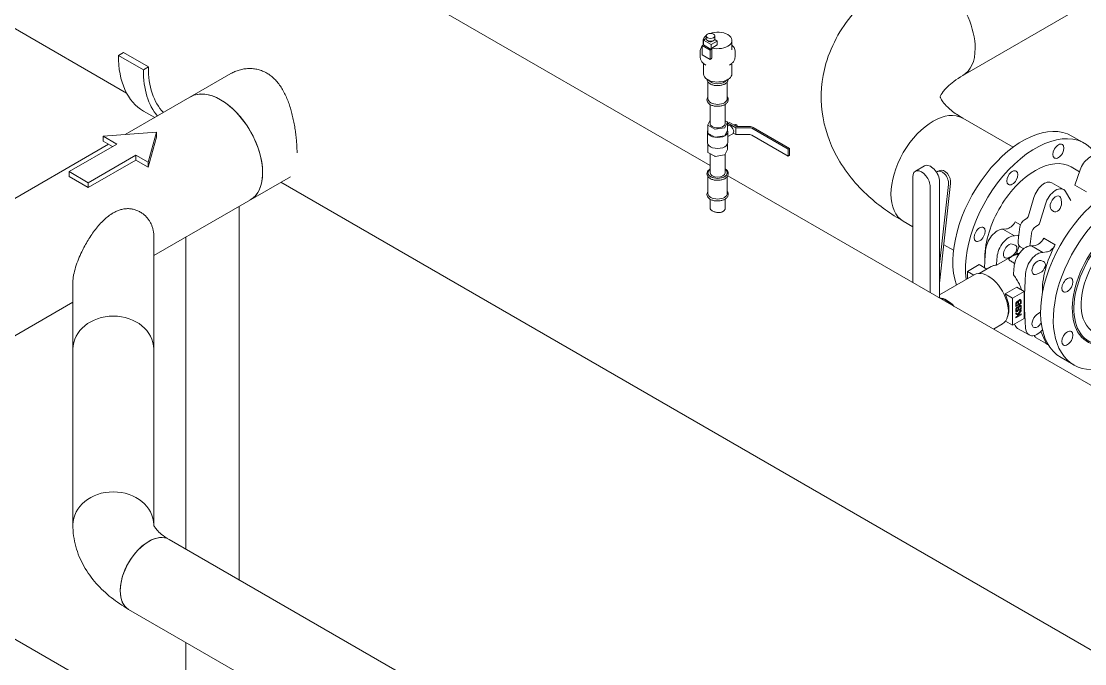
# Model space of a CAD drawing. Header units: millimetres. Extents: x -312439 to 477422, y -331570 to 212570.
# Drawn here: x 411860 to 412781, y 108706 to 109262 of the extents above; entities that cross this region are included whole.
import ezdxf

# ---------------------------------------------------------------- set-up
doc = ezdxf.new("R2010")
doc.units = ezdxf.units.MM

msp = doc.modelspace()

# ---------------------------------------------------------------- linework, layer by layer
at = {"color": 0, "linetype": 'Continuous', "lineweight": 0, "extrusion": (8.40036e-17, 0.816497, 0.57735)}
for p, q in [((411864.38, 109479.065), (412456.671, 109137.105)), ((412675.457, 109214.978), (412774.448, 109272.131)), ((411847.902, 109259.607), (411951.625, 109199.723)), ((412453.331, 109249.287), (412453.331, 109246.771)), ((412460.81, 109249.287), (412460.81, 109246.771)), ((412450.9, 109241.489), (412449.874, 109240.897)), ((412449.874, 109240.897), (412449.874, 109232.802)), ((412456.632, 109236.995), (412449.874, 109240.897)), ((412450.775, 109245.39), (412450.775, 109241.417)), ((412453.331, 109247.146), (412450.9, 109245.743)), ((412450.9, 109245.743), (412450.9, 109241.489)), ((412457.659, 109241.84), (412450.9, 109245.743)), ((412457.659, 109237.587), (412450.9, 109241.489)), ((412462.869, 109244.849), (412457.659, 109241.84)), ((412457.659, 109241.84), (412457.659, 109237.587)), ((412458.313, 109238.798), (412462.869, 109241.428)), ((412462.869, 109244.849), (412460.643, 109246.134)), ((412462.869, 109241.428), (412462.869, 109244.849)), ((412475.611, 109245.39), (412475.611, 109237.321)), ((411948.781, 109234.896), (411944.451, 109232.396)), ((411944.451, 109232.396), (411966.103, 109219.896)), ((411948.781, 109234.896), (411970.433, 109222.396)), ((412448.136, 109236.22), (412448.136, 109230.835)), ((412449.874, 109232.802), (412456.632, 109228.9)), ((412457.659, 109237.587), (412456.632, 109236.995)), ((412456.632, 109236.995), (412456.632, 109228.9)), ((412458.313, 109230.728), (412458.313, 109238.798)), ((412478.251, 109236.22), (412478.251, 109230.835)), ((411966.103, 109219.896), (411970.433, 109222.396)), ((412450.872, 109225.563), (412450.872, 109216.468)), ((412452.902, 109223.875), (412451.005, 109225.451)), ((412456.632, 109228.9), (412457.517, 109229.411)), ((412473.485, 109223.875), (412475.382, 109225.451)), ((412475.514, 109225.563), (412475.514, 109216.468)), ((411950.377, 109163.81), (412041.821, 109216.605)), ((412454.834, 109194.81), (412454.834, 109209.425)), ((412471.553, 109194.81), (412471.553, 109209.425)), ((411966.254, 109184.205), (411975.979, 109178.591)), ((412456.671, 109189.941), (412456.671, 109173.382)), ((412469.715, 109189.941), (412469.715, 109173.382)), ((412456.671, 109176.405), (412454.721, 109172.204)), ((412469.51, 109169.916), (412471.665, 109174.56)), ((412471.551, 109174.807), (412469.715, 109175.867)), ((412471.68, 109174.627), (412471.68, 109167.626)), ((412675.457, 109178.006), (412718.916, 109152.915)), ((411977.402, 109165.831), (411931.337, 109162.386)), ((411970.377, 109139.846), (411977.402, 109165.831)), ((411977.402, 109165.831), (411977.402, 109161.559)), ((412454.423, 109166.382), (412454.423, 109156.881)), ((412454.706, 109172.138), (412454.706, 109165.137)), ((412454.836, 109171.957), (412460.725, 109168.557)), ((412461.152, 109168.491), (412469.197, 109169.735)), ((412471.665, 109167.56), (412469.51, 109162.916)), ((412472.325, 109171.484), (412471.68, 109171.111)), ((412471.964, 109166.382), (412471.964, 109156.881)), ((412472.157, 109173.604), (412473.434, 109174.341)), ((412478.831, 109169.75), (412472.157, 109173.604)), ((412472.157, 109171.386), (412472.157, 109173.604)), ((412479.579, 109170.793), (412473.434, 109174.341)), ((412477.703, 109172.417), (412476.892, 109172.345)), ((412478.718, 109171.291), (412477.907, 109172.3)), ((412478.535, 109172.47), (412478.013, 109172.168)), ((412490.934, 109169.75), (412478.831, 109169.75)), ((412478.831, 109163.85), (412478.831, 109169.75)), ((412490.934, 109170.793), (412479.579, 109170.793)), ((412524.208, 109151.131), (412492.682, 109169.332)), ((412525.485, 109151.869), (412493.96, 109170.07)), ((411931.337, 109162.386), (411943.082, 109155.605)), ((411931.337, 109162.386), (411931.337, 109158.114)), ((411931.337, 109158.114), (411939.383, 109153.469)), ((411970.377, 109135.575), (411977.402, 109161.559)), ((412460.725, 109161.557), (412454.836, 109164.957)), ((412469.197, 109162.735), (412461.152, 109161.491)), ((412476.291, 109164.614), (412471.964, 109162.116)), ((412478.831, 109163.85), (412476.753, 109165.05)), ((412490.934, 109163.85), (412478.831, 109163.85)), ((412524.208, 109145.231), (412492.682, 109163.432)), ((412780.931, 109156.25), (412769.932, 109162.6)), ((411775.5, 109062.844), (411935.925, 109155.466)), ((411943.082, 109155.605), (411901.806, 109131.774)), ((412454.706, 109155.604), (412454.706, 109148.637)), ((412454.836, 109148.456), (412460.725, 109145.056)), ((412456.671, 109147.396), (412456.671, 109130.792)), ((412469.51, 109146.415), (412471.665, 109151.059)), ((412471.68, 109155.604), (412471.68, 109151.126)), ((412524.208, 109151.131), (412525.485, 109151.869)), ((412524.208, 109145.231), (412524.208, 109151.131)), ((412525.485, 109151.869), (412525.485, 109145.968)), ((411918.415, 109122.185), (411959.691, 109146.016)), ((411918.415, 109117.913), (411959.691, 109141.744)), ((411959.691, 109146.016), (411959.691, 109141.744)), ((411959.691, 109146.016), (411970.377, 109139.846)), ((411959.691, 109141.744), (411970.377, 109135.575)), ((411970.377, 109139.846), (411970.377, 109135.575)), ((412461.152, 109144.99), (412469.197, 109146.234)), ((412469.715, 109146.858), (412469.715, 109130.792)), ((412525.485, 109145.968), (412524.208, 109145.231)), ((411901.806, 109131.774), (411918.415, 109122.185)), ((411901.806, 109131.774), (411901.806, 109127.502)), ((412454.834, 109130.739), (412454.834, 109130.792)), ((412471.553, 109130.739), (412471.553, 109130.792)), ((412634.345, 109132.124), (412642.361, 109136.752)), ((412653.587, 109131.977), (412655.475, 109132.769)), ((412776.438, 109131.619), (412769.143, 109135.831)), ((412777.041, 109133.346), (412772.45, 109120.179)), ((411901.806, 109127.502), (411918.415, 109117.913)), ((411918.415, 109122.185), (411918.415, 109117.913)), ((411975.08, 109059.061), (412093.352, 109127.345)), ((412085.17, 109122.621), (412793.23, 108713.822)), ((412454.834, 109112.844), (412454.834, 109127.459)), ((412471.553, 109112.844), (412471.553, 109127.459)), ((412472.042, 109128.231), (413938.16, 108281.767)), ((412632.126, 109035.807), (412632.126, 109127.218)), ((412655.298, 109022.429), (412655.298, 109123.096)), ((412655.298, 109035.212), (412664.853, 109121.363)), ((412662.965, 109120.571), (412655.298, 109051.445)), ((412762.566, 109116.333), (412752.606, 109122.083)), ((412782.409, 109114.428), (412772.45, 109120.179)), ((412647.282, 109118.468), (412647.282, 109027.056)), ((412764.347, 109114.517), (412768.938, 109106.651)), ((412048.946, 109101.707), (412048.946, 108778.413)), ((412456.671, 109107.976), (412456.671, 109100.134)), ((412469.715, 109107.976), (412469.715, 109100.134)), ((412736.913, 109109.261), (412732.22, 109093.538)), ((412742.18, 109087.788), (412746.873, 109103.511)), ((412760.516, 109107.997), (412760.899, 109104.631)), ((412753.958, 109097.304), (412752.033, 109099.042)), ((412623.923, 109088.747), (412632.126, 109084.011)), ((412725.32, 109085.769), (412720.787, 109088.387)), ((412730.221, 109090.845), (412728.693, 109089.962)), ((412738.652, 109084.212), (412740.181, 109085.095)), ((411975.08, 109076.489), (411975.08, 108825.963)), ((412003.016, 109075.189), (412003.016, 108804.931)), ((412713.232, 109082.214), (412710.167, 109081.904)), ((412720.127, 109076.154), (412710.167, 109081.904)), ((412723.191, 109076.464), (412720.127, 109076.154)), ((412723.746, 109074.902), (412723.37, 109071.456)), ((412755.429, 109068.386), (412745.469, 109074.136)), ((412658.99, 109068.501), (412667.383, 109063.656)), ((412718.254, 109069.038), (412720.722, 109068.239)), ((412728.101, 109064.938), (412725.043, 109066.704)), ((412733.534, 109067.575), (412733.706, 109069.151)), ((412737.915, 109067.963), (412734.85, 109067.654)), ((412744.81, 109061.903), (412734.85, 109067.654)), ((412704.596, 109050.847), (412722.146, 109060.98)), ((412717.847, 109058.565), (412714.741, 109057.214)), ((412747.874, 109062.213), (412744.81, 109061.903)), ((412689.557, 109051.263), (412679.408, 109045.403)), ((412696.244, 109047.402), (412689.557, 109051.263)), ((412689.7, 109043.624), (412700.101, 109049.629)), ((412742.937, 109054.787), (412745.405, 109053.988)), ((412685.263, 109042.477), (412655.298, 109025.176)), ((412679.408, 109039.096), (412679.408, 109045.403)), ((412679.408, 109045.403), (412684.87, 109042.25)), ((412742.53, 109044.314), (412739.424, 109042.963)), ((411905.083, 109036.076), (411905.083, 108825.963)), ((412722.255, 109031.753), (412712.105, 109025.893)), ((412718.478, 109022.214), (412728.627, 109028.073)), ((412728.627, 109028.073), (412722.255, 109031.753)), ((412728.627, 109028.073), (412728.627, 109004.635)), ((411827.033, 108973.586), (411905.083, 109018.648)), ((412712.105, 109025.893), (412718.478, 109022.214)), ((412718.478, 109022.214), (412718.478, 108998.775)), ((412721.276, 109017.752), (412721.363, 109018.001)), ((412721.363, 109018.001), (412721.471, 109018.263)), ((412721.471, 109018.263), (412721.492, 109018.3)), ((412721.492, 109018.3), (412721.622, 109018.55)), ((412721.622, 109018.55), (412721.773, 109018.761)), ((412721.773, 109018.761), (412721.945, 109018.961)), ((412721.902, 109017.989), (412722.139, 109018.4)), ((412721.945, 109018.961), (412722.118, 109019.135)), ((412722.118, 109019.135), (412722.312, 109019.272)), ((412722.139, 109018.4), (412722.312, 109018.574)), ((412722.312, 109019.272), (412722.593, 109019.434)), ((412722.312, 109018.574), (412722.506, 109018.711)), ((412722.506, 109018.711), (412722.7, 109018.799)), ((412722.593, 109019.434), (412722.765, 109019.484)), ((412722.7, 109018.799), (412722.873, 109018.799)), ((412722.765, 109019.484), (412722.938, 109019.509)), ((412722.873, 109018.799), (412723.002, 109018.724)), ((412722.938, 109019.509), (412723.089, 109019.471)), ((412723.002, 109018.724), (412723.089, 109018.649)), ((412723.089, 109019.471), (412723.218, 109019.422)), ((412723.089, 109018.649), (412723.154, 109018.487)), ((412723.154, 109018.487), (412723.175, 109018.275)), ((412723.175, 109018.275), (412723.197, 109016.743)), ((412723.218, 109019.422), (412723.326, 109019.284)), ((412723.326, 109019.284), (412723.369, 109019.21)), ((412723.369, 109019.21), (412723.456, 109019.484)), ((412723.456, 109019.484), (412723.671, 109019.957)), ((412723.671, 109019.957), (412723.801, 109020.156)), ((412723.714, 109018.811), (412723.758, 109019.06)), ((412723.714, 109017.042), (412723.714, 109018.811)), ((412723.758, 109019.06), (412723.801, 109019.284)), ((412723.801, 109020.156), (412723.952, 109020.343)), ((412723.801, 109019.284), (412723.887, 109019.484)), ((412723.887, 109019.484), (412723.995, 109019.671)), ((412723.952, 109020.343), (412724.124, 109020.518)), ((412723.995, 109019.671), (412724.124, 109019.82)), ((412724.124, 109020.518), (412724.47, 109020.767)), ((412724.124, 109019.82), (412724.297, 109019.995)), ((412724.297, 109019.995), (412724.513, 109020.119)), ((412724.47, 109020.767), (412724.858, 109020.941)), ((412724.513, 109020.119), (412724.707, 109020.206)), ((412724.707, 109020.206), (412724.901, 109020.244)), ((412724.858, 109020.941), (412725.031, 109020.966)), ((412724.901, 109020.244), (412725.052, 109020.206)), ((412725.031, 109020.966), (412725.203, 109020.941)), ((412725.052, 109020.206), (412725.182, 109020.107)), ((412725.182, 109020.107), (412725.246, 109019.945)), ((412725.203, 109020.941), (412725.354, 109020.904)), ((412725.246, 109019.945), (412725.29, 109019.745)), ((412725.29, 109019.745), (412725.29, 109017.977)), ((412725.354, 109020.904), (412725.419, 109020.891)), ((412725.419, 109020.891), (412725.57, 109020.804)), ((412725.57, 109020.804), (412725.678, 109020.667)), ((412725.678, 109020.667), (412725.743, 109020.505)), ((412725.743, 109020.505), (412725.786, 109020.331)), ((412725.786, 109020.331), (412725.807, 109020.219)), ((412725.807, 109020.219), (412725.807, 109017.578)), ((412725.807, 109017.578), (412721.212, 109014.9)), ((412721.212, 109017.291), (412721.233, 109017.528)), ((412721.212, 109014.9), (412721.212, 109017.291)), ((412721.233, 109017.528), (412721.276, 109017.752)), ((412721.255, 109008.547), (412721.233, 109009.406)), ((412721.233, 109009.406), (412723.11, 109008.323)), ((412721.236, 109011.996), (412721.258, 109012.257)), ((412721.236, 109011.423), (412721.236, 109011.996)), ((412721.258, 109011.323), (412721.236, 109011.423)), ((412721.258, 109012.257), (412721.279, 109012.494)), ((412721.312, 109011.13), (412721.258, 109011.323)), ((412721.279, 109012.494), (412721.344, 109012.731)), ((412721.344, 109011.036), (412721.312, 109011.13)), ((412721.344, 109012.731), (412721.366, 109012.843)), ((412721.409, 109010.874), (412721.344, 109011.036)), ((412721.366, 109012.843), (412721.43, 109013.067)), ((412721.495, 109010.75), (412721.409, 109010.874)), ((412721.43, 109013.067), (412721.474, 109013.179)), ((412721.474, 109013.179), (412721.603, 109013.478)), ((412721.603, 109010.638), (412721.495, 109010.75)), ((412721.603, 109013.478), (412721.711, 109013.677)), ((412721.786, 109010.557), (412721.603, 109010.638)), ((412721.711, 109013.677), (412721.905, 109013.951)), ((412721.732, 109012.407), (412721.711, 109012.045)), ((412721.711, 109012.045), (412721.732, 109011.834)), ((412721.73, 109017.266), (412721.773, 109017.516)), ((412721.73, 109017.142), (412721.73, 109017.266)), ((412721.751, 109015.909), (412721.73, 109017.142)), ((412721.776, 109012.656), (412721.732, 109012.407)), ((412721.732, 109011.834), (412721.808, 109011.553)), ((412723.197, 109016.743), (412721.751, 109015.909)), ((412721.773, 109017.516), (412721.816, 109017.74)), ((412721.84, 109012.892), (412721.776, 109012.656)), ((412721.937, 109010.532), (412721.786, 109010.557)), ((412721.808, 109011.553), (412721.894, 109011.416)), ((412721.816, 109017.74), (412721.902, 109017.989)), ((412721.948, 109013.154), (412721.84, 109012.892)), ((412721.894, 109011.416), (412722.013, 109011.31)), ((412721.905, 109013.951), (412722.186, 109014.238)), ((412722.099, 109010.538), (412721.937, 109010.532)), ((412722.034, 109013.304), (412721.948, 109013.154)), ((412722.013, 109011.31), (412722.164, 109011.248)), ((412722.25, 109013.602), (412722.034, 109013.304)), ((412722.283, 109010.582), (412722.099, 109010.538)), ((412722.164, 109011.248), (412722.509, 109011.335)), ((412722.186, 109014.238), (412722.358, 109014.387)), ((412722.423, 109013.777), (412722.25, 109013.602)), ((412722.488, 109010.675), (412722.283, 109010.582)), ((412722.358, 109014.387), (412722.531, 109014.512)), ((412722.639, 109013.926), (412722.423, 109013.777)), ((412722.682, 109010.787), (412722.488, 109010.675)), ((412722.509, 109011.335), (412722.757, 109011.541)), ((412722.531, 109014.512), (412722.639, 109014.574)), ((412722.639, 109014.574), (412722.639, 109013.926)), ((412722.951, 109011.005), (412722.682, 109010.787)), ((412722.757, 109011.541), (412722.941, 109011.809)), ((412722.941, 109011.809), (412722.995, 109011.94)), ((412723.103, 109011.167), (412722.951, 109011.005)), ((412722.995, 109011.94), (412723.081, 109012.214)), ((412723.081, 109012.214), (412723.113, 109012.357)), ((412723.307, 109011.447), (412723.103, 109011.167)), ((412723.11, 109008.323), (412725.829, 109012.084)), ((412723.113, 109012.357), (412723.502, 109014.275)), ((412723.372, 109011.56), (412723.307, 109011.447)), ((412723.48, 109011.784), (412723.372, 109011.56)), ((412723.566, 109012.02), (412723.48, 109011.784)), ((412723.502, 109014.275), (412723.534, 109014.394)), ((412723.534, 109014.394), (412723.653, 109014.761)), ((412725.829, 109011.287), (412723.542, 109008.123)), ((412723.61, 109012.145), (412723.566, 109012.02)), ((412723.836, 109013.247), (412723.61, 109012.145)), ((412723.653, 109014.761), (412723.847, 109015.11)), ((412725.29, 109017.977), (412723.714, 109017.042)), ((412723.998, 109014.063), (412723.836, 109013.247)), ((412723.847, 109015.11), (412724.063, 109015.421)), ((412724.084, 109014.375), (412723.998, 109014.063)), ((412724.063, 109015.421), (412724.235, 109015.596)), ((412724.181, 109014.63), (412724.084, 109014.375)), ((412724.289, 109014.842), (412724.181, 109014.63)), ((412724.235, 109015.596), (412724.527, 109015.851)), ((412724.419, 109015.016), (412724.289, 109014.842)), ((412724.58, 109015.16), (412724.419, 109015.016)), ((412724.451, 109012.257), (412724.667, 109012.432)), ((412724.451, 109011.634), (412724.451, 109012.257)), ((412724.624, 109011.759), (412724.451, 109011.634)), ((412724.527, 109015.851), (412724.742, 109015.976)), ((412724.796, 109015.297), (412724.58, 109015.16)), ((412724.818, 109011.896), (412724.624, 109011.759)), ((412724.667, 109012.432), (412724.861, 109012.593)), ((412724.742, 109015.976), (412724.936, 109016.05)), ((412724.99, 109015.334), (412724.796, 109015.297)), ((412725.012, 109012.058), (412724.818, 109011.896)), ((412724.861, 109012.593), (412725.034, 109012.793)), ((412724.936, 109016.05), (412725.185, 109016.094)), ((412725.141, 109015.322), (412724.99, 109015.334)), ((412725.185, 109012.232), (412725.012, 109012.058)), ((412725.034, 109012.793), (412725.217, 109013.086)), ((412725.271, 109015.247), (412725.141, 109015.322)), ((412725.185, 109016.094), (412725.357, 109016.094)), ((412725.357, 109012.432), (412725.185, 109012.232)), ((412725.217, 109013.086), (412725.357, 109013.378)), ((412725.314, 109015.197), (412725.271, 109015.247)), ((412725.4, 109015.072), (412725.314, 109015.197)), ((412725.357, 109016.094), (412725.573, 109015.982)), ((412725.357, 109013.378), (412725.443, 109013.702)), ((412725.551, 109012.743), (412725.357, 109012.432)), ((412725.465, 109014.91), (412725.4, 109015.072)), ((412725.443, 109013.702), (412725.508, 109014.063)), ((412725.508, 109014.711), (412725.465, 109014.91)), ((412725.53, 109014.474), (412725.508, 109014.711)), ((412725.508, 109014.063), (412725.53, 109014.35)), ((412725.53, 109014.35), (412725.53, 109014.474)), ((412725.713, 109013.036), (412725.551, 109012.743)), ((412725.573, 109015.982), (412725.746, 109015.82)), ((412725.81, 109013.266), (412725.713, 109013.036)), ((412725.746, 109015.82), (412725.864, 109015.614)), ((412725.886, 109013.497), (412725.81, 109013.266)), ((412725.829, 109012.084), (412725.829, 109011.287)), ((412725.864, 109015.614), (412725.929, 109015.452)), ((412725.94, 109013.727), (412725.886, 109013.497)), ((412725.929, 109015.452), (412725.972, 109015.265)), ((412725.983, 109013.976), (412725.94, 109013.727)), ((412725.972, 109015.265), (412726.026, 109014.935)), ((412726.015, 109014.232), (412725.983, 109013.976)), ((412726.026, 109014.487), (412726.015, 109014.232)), ((412726.026, 109014.935), (412726.026, 109014.487)), ((412739.424, 109007.957), (412742.53, 109010.193)), ((412709.759, 109000.049), (412701.91, 108995.517)), ((412718.478, 108998.775), (412712.316, 109002.333)), ((412728.627, 109004.635), (412718.478, 108998.775)), ((412723.542, 109007.251), (412721.255, 109008.547)), ((412725.85, 109007.911), (412721.255, 109005.233)), ((412721.255, 109005.906), (412723.542, 109007.251)), ((412721.255, 109005.233), (412721.255, 109005.906)), ((412723.542, 109008.123), (412724.297, 109007.687)), ((412724.297, 109007.687), (412725.85, 109008.584)), ((412725.85, 109008.584), (412725.85, 109007.911)), ((412743.321, 109000.757), (412742.937, 109000.19)), ((412732.796, 108990.349), (412722.836, 108996.099)), ((412742.903, 108993.229), (412746.873, 108984.512)), ((412739.051, 108987.735), (412749.011, 108981.984)), ((412760.456, 108970.78), (412771.455, 108964.429)), ((413288.686, 107899.142), (411675.012, 108830.797)), ((413447.271, 107971.09), (411988.334, 108813.408)), ((413626.535, 107786.766), (411953.335, 108752.789)), ((412003.016, 108724.105), (412003.016, 108641.424))]:
    msp.add_line(p, q, dxfattribs=at)
at = {"color": 0, "linetype": 'Continuous', "lineweight": 0}
for centre, major_axis, ratio, start_param, end_param in [((412649.69, 109259.607), (25.767, -44.629), 0.5773503, 0.7853982, 3.1415927), ((412463.193, 109245.39), (-12.418, 0), 0.5773503, 5.6136744, 6.4251207), ((412463.193, 109245.39), (-12.418, 0), 0.5773503, 1.1668969, 5.2846813), ((412457.071, 109246.771), (-3.739, 0), 0.5773503, 0, 0.7853982), ((412457.071, 109246.771), (-3.739, 0), 0.5773503, 0.7853982, 3.1415927), ((412456.995, 109245.232), (-1.983, 0), 0.5773503, 0.2533489, 0.7853982), ((412456.995, 109245.232), (-1.983, 0), 0.5773503, 0.7853982, 2.8313119), ((412018.889, 109275.373), (-52.636, -91.168), 0.5773503, 5.4977871, 6.2831853), ((412649.69, 109259.607), (25.767, -44.629), 0.5773503, 0, 0.7853982), ((412040.541, 109262.873), (49.574, 85.864), 0.5773503, 2.3561945, 2.9757399), ((412040.541, 109262.873), (-52.636, -91.168), 0.5773503, 5.4977871, 6.0764272), ((412463.193, 109216.468), (-12.321, 0), 0.5773503, 0, 0.7853982), ((412463.193, 109216.468), (-12.321, 0), 0.5773503, 0.7853982, 3.1415927), ((412032.916, 109151.958), (-25.767, 44.629), 0.5773503, 3.1415927, 6.2831853), ((412463.193, 109212.705), (8.359, 0), 0.5773503, 3.5120397, 5.9127383), ((412463.193, 109212.758), (8.359, 0), 0.5773503, 3.5294865, 5.8952914), ((412032.916, 109151.958), (25.767, -44.629), 0.5773503, 2.3561945, 3.1415927), ((412032.916, 109151.958), (25.767, -44.629), 0.5773503, 0, 2.3561945), ((412463.193, 109194.81), (8.359, 0), 0.5773503, 3.1415927, 6.2831853), ((412471.238, 109174.627), (0.442, 0), 0.5773503, 6.0213859, 7.0685835), ((412649.69, 109133.377), (-25.767, -44.629), 0.5773503, 3.1415927, 6.2831853), ((412463.193, 109166.382), (8.771, 0), 0.5773503, 2.8865178, 3.403392), ((412455.149, 109172.138), (-0.442, 0), 0.5773503, 6.0213859, 7.0685835), ((412463.193, 109173.382), (6.522, 0), 0.5773503, 3.1415927, 3.9269908), ((412463.193, 109173.382), (6.522, 0), 0.5773503, 3.9269908, 6.2831853), ((412461.038, 109168.738), (0.442, 0), 0.5773503, 3.9269908, 4.9741884), ((412469.082, 109169.982), (0.442, 0), 0.5773503, 4.9741884, 6.0213859), ((412463.193, 109166.382), (8.771, 0), 0.5773503, 5.4977871, 6.5382602), ((412471.238, 109167.626), (0.442, 0), 0.5773503, 6.0213859, 6.2831853), ((412474.308, 109168.049), (-1.983, 3.435), 0.5773503, 5.4977871, 6.2831853), ((412474.308, 109168.049), (-1.983, 3.435), 0.5773503, 3.1415927, 5.4977871), ((412477.805, 109172.155), (-0.144, 0.249), 0.5773503, 4.9741884, 6.0213859), ((412479.392, 109170.984), (0.858, -1.486), 0.5773503, 1.1269217, 3.1415927), ((412490.934, 109168.323), (-4.279, 0), 0.5773503, 3.9269908, 4.712389), ((412490.934, 109168.323), (-2.473, 0), 0.5773503, 3.9269908, 4.712389), ((412727.217, 109088.616), (-42.715, -73.984), 0.5773503, 3.1415927, 5.8174052), ((412738.217, 109082.266), (-42.715, -73.984), 0.5773503, 2.833735, 5.6302998), ((412463.193, 109156.881), (8.771, 0), 0.5773503, 3.1415927, 3.403392), ((412455.149, 109165.137), (-0.442, 0), 0.5773503, 0, 0.2617994), ((412463.193, 109166.382), (8.771, 0), 0.5773503, 3.403392, 4.4505896), ((412455.149, 109165.137), (-0.442, 0), 0.5773503, 0.2617994, 0.7853982), ((412461.038, 109161.737), (-0.442, 0), 0.5773503, 0.7853982, 1.3089969), ((412463.193, 109166.382), (8.771, 0), 0.5773503, 4.4505896, 5.4977871), ((412461.038, 109161.737), (-0.442, 0), 0.5773503, 1.3089969, 1.8325957), ((412469.082, 109162.982), (-0.442, 0), 0.5773503, 1.8325957, 2.3561945), ((412469.082, 109162.982), (-0.442, 0), 0.5773503, 2.3561945, 2.8797933), ((412463.193, 109156.881), (8.771, 0), 0.5773503, 5.4977871, 6.2831853), ((412490.934, 109162.422), (-2.473, 0), 0.5773503, 3.9269908, 4.712389), ((412455.149, 109148.637), (-0.442, 0), 0.5773503, 0, 0.7853982), ((412463.193, 109156.881), (8.771, 0), 0.5773503, 3.403392, 4.4505896), ((412463.193, 109156.881), (8.771, 0), 0.5773503, 4.4505896, 5.4977871), ((412471.238, 109151.126), (0.442, 0), 0.5773503, 6.0213859, 6.2831853), ((412461.038, 109145.236), (0.442, 0), 0.5773503, 3.9269908, 4.9741884), ((412469.082, 109146.481), (0.442, 0), 0.5773503, 4.9741884, 6.0213859), ((412647.72, 109127.471), (-5.358, 9.281), 0.5773503, 3.9269908, 6.2831853), ((412738.217, 109082.266), (-30.926, -53.566), 0.5773503, 3.1415927, 3.9269908), ((412785.6, 109133.306), (6.778, 11.739), 0.5773503, 0, 1.8893036), ((412463.193, 109130.792), (8.359, 0), 0.5773503, 2.4658134, 6.9589645), ((412463.193, 109130.739), (8.359, 0), 0.5773503, 3.1415927, 6.2831853), ((412463.193, 109130.792), (6.522, 0), 0.5773503, 3.1415927, 6.2831853), ((412639.704, 109122.843), (-5.358, 9.281), 0.5773503, 3.9269908, 7.0685835), ((412656.902, 109124.071), (-3.316, 7.907), 0.6502927, 4.0048867, 6.4920331), ((412658.791, 109124.863), (-3.316, 7.907), 0.6502927, 4.0048867, 6.2831853), ((412738.217, 109082.266), (-30.926, -53.566), 0.5773503, 3.9269908, 5.5419755), ((412745.828, 109110.344), (-6.778, -11.739), 0.5773503, 3.1415927, 5.1218056), ((412803.171, 109044.764), (42.715, 73.984), 0.5773503, 0.3926991, 3.1415927), ((412463.193, 109112.844), (8.359, 0), 0.5773503, 3.1415927, 6.2831853), ((412755.788, 109104.594), (6.778, 11.739), 0.5773503, 5.964678, 8.2633982), ((412814.17, 109038.414), (42.715, 73.984), 0.5773503, 0.3926991, 4.0648495), ((412755.788, 109104.594), (3.368, 5.834), 0.5773503, 5.6205542, 9.3020125), ((412757.031, 109101.847), (-2.756, -4.773), 0.5773503, 6.1604198, 8.7621469), ((412730.221, 109093.345), (-1.531, -2.652), 0.5773503, 0.7853982, 1.961584), ((412814.17, 109038.414), (31.079, 53.831), 0.5773503, 0.3926991, 3.7349573), ((412814.863, 109038.014), (30.589, 52.982), 0.5773503, 0.3926991, 3.7107742), ((412715.947, 109090.595), (-4.593, -7.955), 0.5773503, 0.3541253, 1.6260224), ((412905.142, 109152.335), (-129.351, -224.043), 0.5773503, 5.3282352, 5.3682023), ((412728.693, 109085.462), (-2.756, -4.773), 0.5773503, 3.9269908, 5.3544297), ((412738.652, 109079.712), (2.756, 4.773), 0.5773503, 0.7853982, 2.212837), ((412740.181, 109087.595), (1.531, 2.652), 0.5773503, 3.9269908, 5.1031767), ((412814.863, 109038.014), (26.18, 45.345), 0.5773503, 0.3926991, 3.319532), ((412705.355, 109068.761), (-7.202, -12.474), 0.5773503, 3.4349361, 5.4448594), ((412715.315, 109063.011), (-7.202, -12.474), 0.5773503, 3.4349361, 5.4448594), ((412725.907, 109084.845), (-4.593, -7.955), 0.5773503, 0.3541253, 0.4755727), ((412915.102, 109146.585), (129.351, 224.043), 0.5773503, 2.1866425, 2.2266097), ((412740.63, 109076.345), (-4.593, -7.955), 0.5773503, 0.3541253, 1.6260224), ((412715.324, 109063.009), (3.368, 5.834), 0.5773503, 0.1227671, 3.8042253), ((412718.325, 109063.307), (-2.756, -4.773), 0.5773503, 0.6626327, 3.2643597), ((412730.038, 109054.51), (-7.202, -12.474), 0.5773503, 3.4349361, 5.4448594), ((412763.332, 109067.765), (30.926, 53.566), 0.5773503, 1.8966409, 2.0130095), ((412729.208, 109073.919), (-4.166, -7.215), 0.5773503, 5.3639692, 6.2831853), ((412788.015, 109053.514), (30.926, 53.566), 0.5773503, 1.6260224, 2.3924273), ((412750.59, 109070.594), (-4.593, -7.955), 0.5773503, 0.3541253, 1.6260224), ((412878.086, 109145.519), (-130.135, -225.4), 0.5773503, 5.3865482, 5.4544475), ((412888.046, 109139.768), (-130.135, -225.4), 0.5773503, 5.3865482, 5.4177363), ((412844.954, 109106.389), (134.243, 57.074), 0.1043939, 2.764148, 2.8203061), ((412739.998, 109048.76), (-7.202, -12.474), 0.5773503, 3.4349361, 5.4448594), ((412740.007, 109048.759), (3.368, 5.834), 0.5773503, 0.1227671, 3.8042253), ((412902.769, 109131.268), (-130.135, -225.4), 0.5773503, 5.3865482, 5.4177363), ((412743.007, 109049.056), (-2.756, -4.773), 0.5773503, 0.6626327, 3.2643597), ((412697.511, 109021.263), (12.248, -21.214), 0.5773503, 0, 3.1415927), ((412912.728, 109125.518), (-130.135, -225.4), 0.5773503, 5.3865482, 5.6090261), ((412661.385, 109000.405), (12.248, -21.214), 0.5773503, 2.3561945, 2.7153052), ((412661.385, 109000.405), (11.961, -20.717), 0.5773503, 2.0310286, 2.6813604), ((412661.385, 109000.405), (12.248, -21.214), 0.5773503, 1.9674572, 2.3561945), ((412698.943, 109022.089), (11.636, -20.153), 0.5773503, 0.3872078, 1.4290703), ((412743.007, 109006.002), (2.756, 4.773), 0.5773503, 0.8477105, 0.9081652), ((411940.082, 108978.128), (-34.999, 0), 0.8164966, 3.1415927, 6.2831853), ((412730.038, 109008.573), (-7.202, -12.474), 0.5773503, 5.7666453, 6.2831853), ((412740.007, 109002.835), (-3.368, -5.834), 0.5773503, 4.0497579, 7.7312161), ((412739.998, 109002.823), (-7.202, -12.474), 0.5773503, 5.5507149, 7.5144461), ((412745.828, 108999.474), (-6.778, -11.739), 0.5773503, 5.9220989, 6.2831853), ((412755.788, 108993.723), (-6.778, -11.739), 0.5773503, 5.8737687, 6.3559681), ((411940.082, 108825.963), (-34.999, 0), 0.8164966, 3.1415927, 6.2831853), ((411970.834, 108783.098), (-17.499, -30.31), 0.5773503, 3.1415927, 6.2831853), ((411970.834, 108783.098), (-17.499, -30.31), 0.5773503, 3.1415927, 5.4977871), ((411970.834, 108783.098), (-17.499, -30.31), 0.5773503, 5.4977871, 6.2831853)]:
    msp.add_ellipse(centre, major_axis=major_axis, ratio=ratio, start_param=start_param, end_param=end_param, dxfattribs=at)
for centre, major_axis in [((412457.071, 109249.287), (-3.739, 0)), ((412758.185, 109149.461), (-3.399, -5.887)), ((412718.248, 109126.403), (-3.399, -5.887)), ((412690.008, 109077.49), (-3.399, -5.887)), ((412765.962, 109033.638), (3.399, 5.887)), ((412765.962, 108987.523), (3.399, 5.887))]:
    msp.add_ellipse(centre, major_axis=major_axis, ratio=0.5773503, dxfattribs=at)
for points, knots in [([(412623.923, 109304.237), (412608.428, 109295.29), (412594.35, 109284.405), (412571.149, 109258.116), (412561.921, 109242.626), (412553.086, 109211.803), (412551.917, 109197.312), (412555.457, 109169.826), (412559.865, 109156.901), (412573.391, 109131.918), (412583.05, 109120.27), (412603.163, 109102.068), (412613.194, 109094.942), (412623.923, 109088.747)], [0, 0, 0, 0, 0.3141593, 0.3141593, 0.6213948, 0.6213948, 0.8596171, 0.8596171, 1.0883751, 1.0883751, 1.3532662, 1.3532662, 1.5707963, 1.5707963, 1.5707963, 1.5707963]), ([(412448.136, 109236.22), (412448.136, 109237.147), (412448.386, 109238.074), (412449.134, 109239.431), (412449.472, 109239.9), (412449.874, 109240.346)], [5.49778714, 5.49778714, 5.49778714, 5.49778714, 5.8057481, 5.8057481, 5.97680455, 5.97680455, 5.97680455, 5.97680455]), ([(412475.611, 109241.221), (412475.652, 109241.186), (412475.693, 109241.151), (412476.628, 109240.328), (412477.31, 109239.448), (412478.075, 109237.774), (412478.251, 109236.997), (412478.251, 109236.22)], [8.04456725, 8.04456725, 8.04456725, 8.04456725, 8.05895167, 8.05895167, 8.38128127, 8.38128127, 8.6393798, 8.6393798, 8.6393798, 8.6393798]), ([(412451.005, 109225.451), (412450.647, 109225.748), (412450.318, 109226.06), (412449.721, 109226.712), (412449.454, 109227.052), (412448.988, 109227.757), (412448.789, 109228.123), (412448.467, 109228.873), (412448.343, 109229.259), (412448.178, 109230.041), (412448.136, 109230.438), (412448.136, 109230.835)], [4.89030951, 4.89030951, 4.89030951, 4.89030951, 5.01180504, 5.01180504, 5.13330057, 5.13330057, 5.25479609, 5.25479609, 5.37629162, 5.37629162, 5.49778714, 5.49778714, 5.49778714, 5.49778714]), ([(412457.517, 109229.411), (412457.567, 109229.439), (412457.622, 109229.476), (412457.729, 109229.562), (412457.781, 109229.61), (412457.873, 109229.705), (412457.92, 109229.76), (412458.01, 109229.877), (412458.051, 109229.94), (412458.12, 109230.055), (412458.154, 109230.119), (412458.212, 109230.249), (412458.237, 109230.315), (412458.273, 109230.432), (412458.288, 109230.495), (412458.308, 109230.617), (412458.313, 109230.676), (412458.313, 109230.728)], [2.6185746, 2.6185746, 2.6185746, 2.6185746, 2.9644718, 2.9644718, 3.310369, 3.310369, 3.6467621, 3.6467621, 3.9831551, 3.9831551, 4.3058126, 4.3058126, 4.6284701, 4.6284701, 4.9389845, 4.9389845, 5.2494988, 5.2494988, 5.2494988, 5.2494988]), ([(412478.251, 109230.835), (412478.251, 109230.438), (412478.209, 109230.041), (412478.043, 109229.259), (412477.92, 109228.873), (412477.598, 109228.123), (412477.399, 109227.757), (412476.933, 109227.052), (412476.665, 109226.712), (412476.069, 109226.06), (412475.739, 109225.748), (412475.382, 109225.451)], [2.35619449, 2.35619449, 2.35619449, 2.35619449, 2.47769002, 2.47769002, 2.59918554, 2.59918554, 2.72068107, 2.72068107, 2.84217659, 2.84217659, 2.96367212, 2.96367212, 2.96367212, 2.96367212]), ([(412072.895, 109217.117), (412071.724, 109217.793), (412070.502, 109218.392), (412067.981, 109219.417), (412066.681, 109219.841), (412064.027, 109220.504), (412062.674, 109220.742), (412059.944, 109221.029), (412058.567, 109221.078), (412055.82, 109220.993), (412054.45, 109220.859), (412051.746, 109220.419), (412050.412, 109220.113), (412047.812, 109219.348), (412046.545, 109218.889), (412044.106, 109217.838), (412042.934, 109217.247), (412041.821, 109216.605)], [0, 0, 0, 0, 8.1151057, 8.1151057, 16.2302114, 16.2302114, 24.345317, 24.345317, 32.4604227, 32.4604227, 40.5755284, 40.5755284, 48.6906341, 48.6906341, 56.8057397, 56.8057397, 64.9208454, 64.9208454, 64.9208454, 64.9208454]), ([(412099.121, 109148.101), (412099.121, 109148.102), (412099.121, 109148.103), (412099.121, 109149.452), (412099.094, 109150.869), (412098.982, 109153.818), (412098.897, 109155.35), (412098.666, 109158.504), (412098.521, 109160.126), (412098.168, 109163.429), (412097.96, 109165.111), (412097.482, 109168.501), (412097.211, 109170.213), (412096.605, 109173.633), (412096.27, 109175.343), (412095.539, 109178.727), (412095.142, 109180.402), (412094.29, 109183.685), (412093.835, 109185.293), (412092.872, 109188.416), (412092.346, 109189.987), (412091.202, 109193.106), (412090.584, 109194.654), (412089.252, 109197.689), (412088.538, 109199.177), (412087.01, 109202.06), (412086.197, 109203.455), (412084.473, 109206.121), (412083.562, 109207.393), (412081.645, 109209.789), (412080.639, 109210.913), (412078.546, 109212.991), (412077.458, 109213.945), (412075.218, 109215.67), (412074.066, 109216.44), (412072.895, 109217.117)], [388.8845841, 388.8845841, 388.8845841, 388.8845841, 388.8905201, 388.8905201, 396.9791861, 396.9791861, 405.0678521, 405.0678521, 413.1565181, 413.1565181, 421.2451841, 421.2451841, 429.3338501, 429.3338501, 437.4225161, 437.4225161, 445.5111821, 445.5111821, 453.5998481, 453.5998481, 461.7149538, 461.7149538, 469.8300595, 469.8300595, 477.9451651, 477.9451651, 486.0602708, 486.0602708, 494.1753765, 494.1753765, 502.2904822, 502.2904822, 510.4055878, 510.4055878, 518.5206935, 518.5206935, 518.5206935, 518.5206935]), ([(412453.919, 109211.784), (412453.931, 109211.532), (412453.969, 109211.281), (412454.176, 109210.457), (412454.458, 109209.909), (412455.276, 109208.855), (412455.842, 109208.362), (412457.211, 109207.489), (412458.029, 109207.12), (412459.806, 109206.561), (412460.765, 109206.372), (412462.725, 109206.185), (412463.725, 109206.187), (412465.676, 109206.381), (412466.626, 109206.572), (412468.393, 109207.134), (412469.208, 109207.506), (412470.616, 109208.412), (412471.211, 109208.947), (412472.06, 109210.121), (412472.334, 109210.753), (412472.45, 109211.536), (412472.462, 109211.66), (412472.467, 109211.784)], [0.8119445, 0.8119445, 0.8119445, 0.8119445, 0.929963, 0.929963, 1.2071856, 1.2071856, 1.5213555, 1.5213555, 1.8571611, 1.8571611, 2.1929738, 2.1929738, 2.5264126, 2.5264126, 2.8598797, 2.8598797, 3.1957323, 3.1957323, 3.5314416, 3.5314416, 3.8422222, 3.8422222, 3.9004445, 3.9004445, 3.9004445, 3.9004445]), ([(412675.457, 109214.978), (412669.635, 109211.617), (412665.156, 109208.167), (412659.068, 109202.28), (412657.443, 109199.876), (412655.719, 109196.594), (412655.942, 109196.498), (412655.942, 109196.485), (412655.765, 109196.065), (412658.267, 109191.845), (412660.89, 109188.505), (412668.226, 109182.563), (412671.542, 109180.266), (412675.457, 109178.006)], [0, 0, 0, 0, 0.2471265, 0.2471265, 0.4910137, 0.4910137, 0.8009391, 0.8009391, 1.1150984, 1.1150984, 1.4046259, 1.4046259, 1.5707963, 1.5707963, 1.5707963, 1.5707963]), ([(412454.834, 109196.59), (412454.436, 109196.075), (412454.149, 109195.502), (412453.878, 109194.319), (412453.885, 109193.715), (412454.176, 109192.562), (412454.458, 109192.014), (412455.276, 109190.96), (412455.842, 109190.467), (412457.211, 109189.594), (412458.029, 109189.225), (412459.806, 109188.666), (412460.765, 109188.477), (412462.725, 109188.29), (412463.725, 109188.292), (412465.676, 109188.486), (412466.626, 109188.677), (412468.393, 109189.24), (412469.208, 109189.611), (412470.616, 109190.517), (412471.211, 109191.052), (412472.06, 109192.226), (412472.334, 109192.858), (412472.516, 109194.095), (412472.462, 109194.688), (412472.122, 109195.724), (412471.873, 109196.175), (412471.553, 109196.59)], [0.3653751, 0.3653751, 0.3653751, 0.3653751, 0.6539942, 0.6539942, 0.929963, 0.929963, 1.2071856, 1.2071856, 1.5213555, 1.5213555, 1.8571611, 1.8571611, 2.1929738, 2.1929738, 2.5264126, 2.5264126, 2.8598797, 2.8598797, 3.1957323, 3.1957323, 3.5314416, 3.5314416, 3.8422222, 3.8422222, 4.1145984, 4.1145984, 4.3470138, 4.3470138, 4.3470138, 4.3470138]), ([(412456.671, 109134.108), (412455.996, 109133.699), (412455.413, 109133.219), (412454.495, 109132.118), (412454.163, 109131.492), (412453.878, 109130.249), (412453.885, 109129.645), (412454.176, 109128.491), (412454.458, 109127.944), (412455.276, 109126.89), (412455.842, 109126.397), (412457.211, 109125.524), (412458.029, 109125.155), (412459.806, 109124.596), (412460.765, 109124.406), (412462.725, 109124.22), (412463.725, 109124.222), (412465.676, 109124.416), (412466.626, 109124.607), (412468.393, 109125.169), (412469.208, 109125.541), (412470.616, 109126.447), (412471.211, 109126.982), (412472.06, 109128.156), (412472.334, 109128.788), (412472.516, 109130.024), (412472.462, 109130.618), (412472.088, 109131.755), (412471.763, 109132.295), (412470.896, 109133.282), (412470.346, 109133.726), (412469.715, 109134.108)], [0.023241, 0.023241, 0.023241, 0.023241, 0.3365539, 0.3365539, 0.6539942, 0.6539942, 0.929963, 0.929963, 1.2071856, 1.2071856, 1.5213555, 1.5213555, 1.8571611, 1.8571611, 2.1929738, 2.1929738, 2.5264126, 2.5264126, 2.8598797, 2.8598797, 3.1957323, 3.1957323, 3.5314416, 3.5314416, 3.8422222, 3.8422222, 4.1145984, 4.1145984, 4.3965527, 4.3965527, 4.689148, 4.689148, 4.689148, 4.689148]), ([(412454.834, 109114.624), (412454.436, 109114.11), (412454.149, 109113.536), (412453.878, 109112.354), (412453.885, 109111.75), (412454.176, 109110.596), (412454.458, 109110.049), (412455.276, 109108.995), (412455.842, 109108.502), (412457.211, 109107.629), (412458.029, 109107.26), (412459.806, 109106.701), (412460.765, 109106.511), (412462.725, 109106.325), (412463.725, 109106.327), (412465.676, 109106.521), (412466.626, 109106.712), (412468.393, 109107.274), (412469.208, 109107.646), (412470.616, 109108.552), (412471.211, 109109.087), (412472.06, 109110.261), (412472.334, 109110.893), (412472.516, 109112.13), (412472.462, 109112.723), (412472.122, 109113.758), (412471.873, 109114.21), (412471.553, 109114.624)], [0.3653751, 0.3653751, 0.3653751, 0.3653751, 0.6539942, 0.6539942, 0.929963, 0.929963, 1.2071856, 1.2071856, 1.5213555, 1.5213555, 1.8571611, 1.8571611, 2.1929738, 2.1929738, 2.5264126, 2.5264126, 2.8598797, 2.8598797, 3.1957323, 3.1957323, 3.5314416, 3.5314416, 3.8422222, 3.8422222, 4.1145984, 4.1145984, 4.3470138, 4.3470138, 4.3470138, 4.3470138]), ([(411905.083, 109036.076), (411905.083, 109037.038), (411905.142, 109038.045), (411905.364, 109040.125), (411905.527, 109041.199), (411906.148, 109044.491), (411906.74, 109046.779), (411908.171, 109051.377), (411909.01, 109053.687), (411910.818, 109058.162), (411911.787, 109060.327), (411913.587, 109064.062), (411914.463, 109065.771), (411916.3, 109069.145), (411917.26, 109070.81), (411919.257, 109074.08), (411920.295, 109075.683), (411922.441, 109078.809), (411923.551, 109080.331), (411925.839, 109083.27), (411927.017, 109084.687), (411929.442, 109087.392), (411930.688, 109088.679), (411933.25, 109091.095), (411934.565, 109092.224), (411937.268, 109094.29), (411938.656, 109095.228), (411940.082, 109096.052), (411940.982, 109096.571), (411941.923, 109097.06), (411943.878, 109097.941), (411944.891, 109098.333), (411946.97, 109098.986), (411948.037, 109099.248), (411950.203, 109099.614), (411951.303, 109099.72), (411953.506, 109099.758), (411954.612, 109099.691), (411956.802, 109099.38), (411957.886, 109099.137), (411959.998, 109098.483), (411961.026, 109098.074), (411962.998, 109097.11), (411963.941, 109096.557), (411965.6, 109095.419), (411966.348, 109094.835), (411967.781, 109093.566), (411968.465, 109092.882), (411969.749, 109091.429), (411970.349, 109090.66), (411971.452, 109089.056), (411971.954, 109088.22), (411972.85, 109086.501), (411973.244, 109085.617), (411973.919, 109083.818), (411974.2, 109082.905), (411974.646, 109081.067), (411974.811, 109080.143), (411975.028, 109078.304), (411975.08, 109077.39), (411975.08, 109076.489)], [-125.1837455, -125.1837455, -125.1837455, -125.1837455, -119.4123098, -119.4123098, -113.6408741, -113.6408741, -102.0980028, -102.0980028, -90.5551314, -90.5551314, -79.0122601, -79.0122601, -69.1357275, -69.1357275, -59.259195, -59.259195, -49.3826625, -49.3826625, -39.50613, -39.50613, -29.6295975, -29.6295975, -19.753065, -19.753065, -9.8765325, -9.8765325, 0, 0, 0, 6.2341231, 6.2341231, 12.4682461, 12.4682461, 18.7023692, 18.7023692, 24.9364922, 24.9364922, 31.1706153, 31.1706153, 37.4047384, 37.4047384, 43.6388614, 43.6388614, 49.8729845, 49.8729845, 55.275467, 55.275467, 60.6779495, 60.6779495, 66.080432, 66.080432, 71.4829145, 71.4829145, 76.885397, 76.885397, 82.2878796, 82.2878796, 87.6903621, 87.6903621, 93.0928446, 93.0928446, 93.0928446, 93.0928446]), ([(412456.671, 109100.134), (412456.671, 109099.939), (412456.71, 109099.737), (412456.875, 109099.33), (412457, 109099.125), (412457.332, 109098.721), (412457.539, 109098.523), (412458.018, 109098.142), (412458.291, 109097.96), (412458.872, 109097.625), (412459.201, 109097.46), (412459.914, 109097.151), (412460.3, 109097.007), (412461.104, 109096.755), (412461.522, 109096.646), (412462.363, 109096.473), (412462.785, 109096.409), (412463.602, 109096.328), (412464.024, 109096.308), (412464.865, 109096.324), (412465.283, 109096.359), (412466.087, 109096.489), (412466.472, 109096.584), (412467.186, 109096.828), (412467.514, 109096.977), (412467.805, 109097.145)], [40.2868935, 40.2868935, 40.2868935, 40.2868935, 42.3010963, 42.3010963, 44.3152991, 44.3152991, 46.3295019, 46.3295019, 48.3437047, 48.3437047, 50.3579076, 50.3579076, 52.3721104, 52.3721104, 54.3863132, 54.3863132, 56.400516, 56.400516, 58.4149552, 58.4149552, 60.4293945, 60.4293945, 62.4438337, 62.4438337, 64.458273, 64.458273, 64.458273, 64.458273]), ([(412467.805, 109097.145), (412468.096, 109097.313), (412468.368, 109097.511), (412468.848, 109097.956), (412469.055, 109098.203), (412469.387, 109098.729), (412469.512, 109099.007), (412469.676, 109099.572), (412469.715, 109099.858), (412469.715, 109100.134)], [0, 0, 0, 0, 2.0144392, 2.0144392, 4.0288785, 4.0288785, 6.0433177, 6.0433177, 8.057757, 8.057757, 8.057757, 8.057757]), ([(412720.306, 109052.357), (412719.985, 109052.542), (412719.675, 109052.72), (412718.855, 109053.193), (412718.335, 109053.494), (412717.364, 109054.066), (412716.912, 109054.338), (412716.331, 109054.722), (412716.154, 109054.847), (412715.841, 109055.091), (412715.705, 109055.21), (412715.483, 109055.448), (412715.398, 109055.567), (412715.291, 109055.81), (412715.269, 109055.934), (412715.306, 109056.136), (412715.332, 109056.209), (412715.416, 109056.361), (412715.474, 109056.44), (412715.594, 109056.567), (412715.644, 109056.614), (412715.699, 109056.661)], [34.5269352, 34.5269352, 34.5269352, 34.5269352, 36.5673678, 36.5673678, 40.2071769, 40.2071769, 43.846986, 43.846986, 45.6668906, 45.6668906, 47.4867951, 47.4867951, 49.3066996, 49.3066996, 51.1266042, 51.1266042, 52.0577161, 52.0577161, 52.988828, 52.988828, 53.5242941, 53.5242941, 53.5242941, 53.5242941]), ([(412717.965, 109058.497), (412717.98, 109058.509), (412717.996, 109058.521), (412718.121, 109058.613), (412718.246, 109058.694), (412718.519, 109058.852), (412718.674, 109058.933), (412719.01, 109059.091), (412719.191, 109059.169), (412719.567, 109059.317), (412719.762, 109059.386), (412720.15, 109059.512), (412720.343, 109059.568), (412720.728, 109059.67), (412720.924, 109059.716), (412721.312, 109059.796), (412721.503, 109059.831), (412722.071, 109059.917), (412722.442, 109059.952), (412723.09, 109059.981), (412723.368, 109059.982), (412723.644, 109059.972)], [-21.2626719, -21.2626719, -21.2626719, -21.2626719, -21.1191538, -21.1191538, -20.1714723, -20.1714723, -19.2237909, -19.2237909, -18.2761094, -18.2761094, -17.328428, -17.328428, -16.3807465, -16.3807465, -15.3569499, -15.3569499, -14.3331532, -14.3331532, -12.2855599, -12.2855599, -10.7208103, -10.7208103, -10.7208103, -10.7208103]), ([(412724.352, 109060.984), (412724.019, 109061.012), (412723.686, 109061.027), (412722.95, 109061.031), (412722.546, 109061.015), (412722.146, 109060.98)], [128.180231, 128.180231, 128.180231, 128.180231, 130.2335651, 130.2335651, 132.7446959, 132.7446959, 132.7446959, 132.7446959]), ([(412700.101, 109049.629), (412700.489, 109049.853), (412700.901, 109050.052), (412701.768, 109050.386), (412702.222, 109050.523), (412703.165, 109050.727), (412703.654, 109050.796), (412704.302, 109050.837), (412704.449, 109050.844), (412704.596, 109050.847)], [85.9337901, 85.9337901, 85.9337901, 85.9337901, 89.5143698, 89.5143698, 93.0949496, 93.0949496, 96.6755294, 96.6755294, 97.7123102, 97.7123102, 97.7123102, 97.7123102]), ([(412719.319, 109042.347), (412719.456, 109042.18), (412719.591, 109042.011), (412720.186, 109041.252), (412720.631, 109040.644), (412721.485, 109039.401), (412721.892, 109038.767), (412722.665, 109037.486), (412723.03, 109036.839), (412723.714, 109035.548), (412724.045, 109034.881), (412724.674, 109033.517), (412724.973, 109032.82), (412725.532, 109031.408), (412725.793, 109030.693), (412726.086, 109029.81), (412726.14, 109029.645), (412726.192, 109029.479)], [131.4445463, 131.4445463, 131.4445463, 131.4445463, 132.4813271, 132.4813271, 136.0619069, 136.0619069, 139.6424866, 139.6424866, 143.2230664, 143.2230664, 146.8036384, 146.8036384, 150.3842104, 150.3842104, 153.9647824, 153.9647824, 154.7903499, 154.7903499, 154.7903499, 154.7903499]), ([(411905.083, 108825.963), (411905.083, 108819.615), (411905.962, 108813.274), (411909.283, 108801.168), (411911.714, 108795.407), (411917.726, 108784.724), (411921.301, 108779.797), (411929.268, 108770.77), (411933.659, 108766.666), (411943.061, 108759.195), (411948.073, 108755.826), (411953.335, 108752.789)], [0.78539816, 0.78539816, 0.78539816, 0.78539816, 0.9424778, 0.9424778, 1.09955743, 1.09955743, 1.25663706, 1.25663706, 1.41371669, 1.41371669, 1.57079633, 1.57079633, 1.57079633, 1.57079633]), ([(411975.08, 108825.963), (411975.08, 108825.963), (411975.067, 108825.956), (411975.186, 108825.522), (411975.329, 108825.091), (411976.113, 108823.699), (411976.758, 108822.743), (411978.775, 108820.458), (411980.146, 108819.132), (411983.67, 108816.332), (411985.821, 108814.859), (411988.334, 108813.408)], [0.78539816, 0.78539816, 0.78539816, 0.78539816, 0.9424778, 0.9424778, 1.09955743, 1.09955743, 1.25663706, 1.25663706, 1.41371669, 1.41371669, 1.57079633, 1.57079633, 1.57079633, 1.57079633])]:
    msp.add_open_spline(points, degree=3, knots=knots, dxfattribs=at)

doc.saveas('drawing.dxf')
